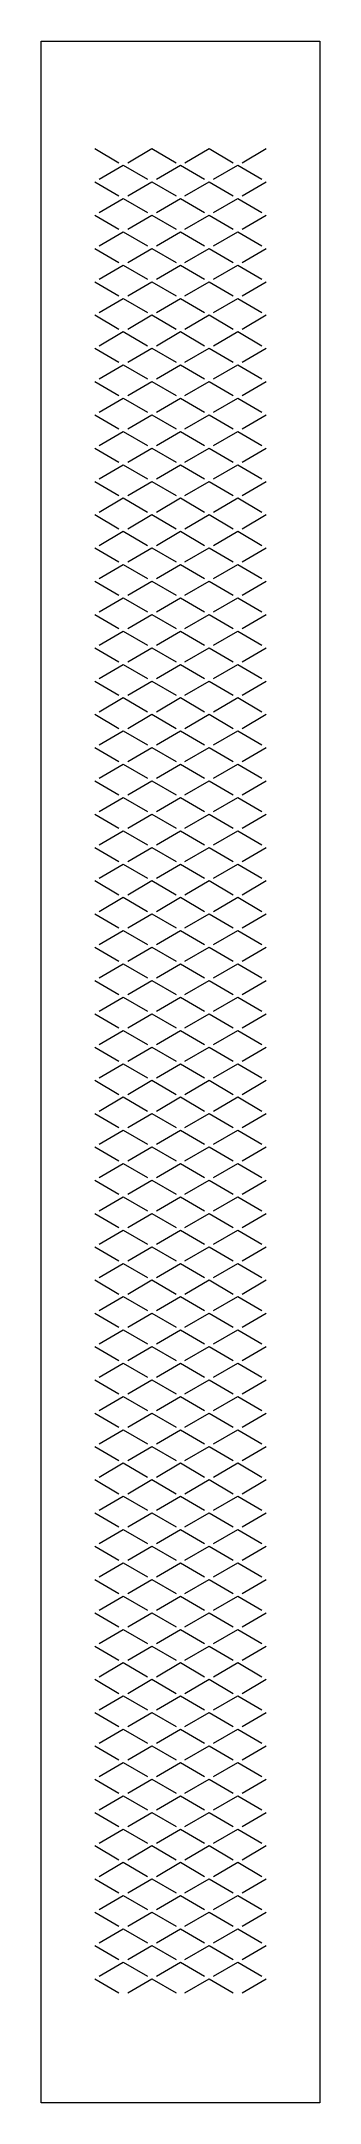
# Model space of a CAD drawing. Header units: metres. Extents: x 0 to 13, y 0 to 96.
import ezdxf

# ---------------------------------------------------------------- set-up
doc = ezdxf.new("R2010")
doc.units = ezdxf.units.M
doc.layers.add('TOP', color=1, linetype='Continuous', lineweight=0)

msp = doc.modelspace()

# ---------------------------------------------------------------- linework, layer by layer
at = {"layer": 'TOP'}
for p, q in [((2.5, 91), (3.625, 90.345)), ((4.041, 90.345), (5.167, 91)), ((5.167, 91), (6.292, 90.345)), ((6.708, 90.345), (7.833, 91)), ((7.833, 91), (8.959, 90.345)), ((9.375, 90.345), (10.5, 91)), ((2.5, 89.45), (3.625, 88.796)), ((2.708, 89.571), (3.833, 90.225)), ((3.833, 90.225), (4.959, 89.571)), ((4.041, 88.796), (5.167, 89.45)), ((5.167, 89.45), (6.292, 88.796)), ((5.375, 89.571), (6.5, 90.225)), ((6.5, 90.225), (7.625, 89.571)), ((6.708, 88.796), (7.833, 89.45)), ((7.833, 89.45), (8.959, 88.796)), ((8.041, 89.571), (9.167, 90.225)), ((9.167, 90.225), (10.292, 89.571)), ((9.375, 88.796), (10.5, 89.45)), ((2.708, 88.021), (3.833, 88.676)), ((3.833, 88.676), (4.959, 88.021)), ((5.375, 88.021), (6.5, 88.676)), ((6.5, 88.676), (7.625, 88.021)), ((8.041, 88.021), (9.167, 88.676)), ((9.167, 88.676), (10.292, 88.021)), ((2.5, 87.901), (3.625, 87.246)), ((4.041, 87.246), (5.167, 87.901)), ((5.167, 87.901), (6.292, 87.246)), ((6.708, 87.246), (7.833, 87.901)), ((7.833, 87.901), (8.959, 87.246)), ((9.375, 87.246), (10.5, 87.901)), ((2.708, 86.471), (3.833, 87.126)), ((3.833, 87.126), (4.959, 86.471)), ((5.375, 86.471), (6.5, 87.126)), ((6.5, 87.126), (7.625, 86.471)), ((8.041, 86.471), (9.167, 87.126)), ((9.167, 87.126), (10.292, 86.471)), ((2.5, 86.351), (3.625, 85.697)), ((2.708, 84.922), (3.833, 85.577)), ((3.833, 85.577), (4.959, 84.922)), ((4.041, 85.697), (5.167, 86.351)), ((5.167, 86.351), (6.292, 85.697)), ((5.375, 84.922), (6.5, 85.577)), ((6.5, 85.577), (7.625, 84.922)), ((6.708, 85.697), (7.833, 86.351)), ((7.833, 86.351), (8.959, 85.697)), ((8.041, 84.922), (9.167, 85.577)), ((9.167, 85.577), (10.292, 84.922)), ((9.375, 85.697), (10.5, 86.351)), ((2.5, 84.802), (3.625, 84.147)), ((4.041, 84.147), (5.167, 84.802)), ((5.167, 84.802), (6.292, 84.147)), ((6.708, 84.147), (7.833, 84.802)), ((7.833, 84.802), (8.959, 84.147)), ((9.375, 84.147), (10.5, 84.802)), ((2.708, 83.372), (3.833, 84.027)), ((3.833, 84.027), (4.959, 83.372)), ((5.375, 83.372), (6.5, 84.027)), ((6.5, 84.027), (7.625, 83.372)), ((8.041, 83.372), (9.167, 84.027)), ((9.167, 84.027), (10.292, 83.372)), ((2.5, 83.252), (3.625, 82.598)), ((4.041, 82.598), (5.167, 83.252)), ((5.167, 83.252), (6.292, 82.598)), ((6.708, 82.598), (7.833, 83.252)), ((7.833, 83.252), (8.959, 82.598)), ((9.375, 82.598), (10.5, 83.252)), ((2.5, 81.703), (3.625, 81.048)), ((2.708, 81.823), (3.833, 82.477)), ((3.833, 82.477), (4.959, 81.823)), ((4.041, 81.048), (5.167, 81.703)), ((5.167, 81.703), (6.292, 81.048)), ((5.375, 81.823), (6.5, 82.477)), ((6.5, 82.477), (7.625, 81.823)), ((6.708, 81.048), (7.833, 81.703)), ((7.833, 81.703), (8.959, 81.048)), ((8.041, 81.823), (9.167, 82.477)), ((9.167, 82.477), (10.292, 81.823)), ((9.375, 81.048), (10.5, 81.703)), ((2.708, 80.273), (3.833, 80.928)), ((3.833, 80.928), (4.959, 80.273)), ((5.375, 80.273), (6.5, 80.928)), ((6.5, 80.928), (7.625, 80.273)), ((8.041, 80.273), (9.167, 80.928)), ((9.167, 80.928), (10.292, 80.273)), ((2.5, 80.153), (3.625, 79.498)), ((4.041, 79.498), (5.167, 80.153)), ((5.167, 80.153), (6.292, 79.498)), ((6.708, 79.498), (7.833, 80.153)), ((7.833, 80.153), (8.959, 79.498)), ((9.375, 79.498), (10.5, 80.153)), ((2.708, 78.724), (3.833, 79.378)), ((3.833, 79.378), (4.959, 78.724)), ((5.375, 78.724), (6.5, 79.378)), ((6.5, 79.378), (7.625, 78.724)), ((8.041, 78.724), (9.167, 79.378)), ((9.167, 79.378), (10.292, 78.724)), ((2.5, 78.604), (3.625, 77.949)), ((2.708, 77.174), (3.833, 77.829)), ((3.833, 77.829), (4.959, 77.174)), ((4.041, 77.949), (5.167, 78.604)), ((5.167, 78.604), (6.292, 77.949)), ((5.375, 77.174), (6.5, 77.829)), ((6.5, 77.829), (7.625, 77.174)), ((6.708, 77.949), (7.833, 78.604)), ((7.833, 78.604), (8.959, 77.949)), ((8.041, 77.174), (9.167, 77.829)), ((9.167, 77.829), (10.292, 77.174)), ((9.375, 77.949), (10.5, 78.604)), ((2.5, 77.054), (3.625, 76.399)), ((4.041, 76.399), (5.167, 77.054)), ((5.167, 77.054), (6.292, 76.399)), ((6.708, 76.399), (7.833, 77.054)), ((7.833, 77.054), (8.959, 76.399)), ((9.375, 76.399), (10.5, 77.054)), ((2.708, 75.625), (3.833, 76.279)), ((3.833, 76.279), (4.959, 75.625)), ((5.375, 75.625), (6.5, 76.279)), ((6.5, 76.279), (7.625, 75.625)), ((8.041, 75.625), (9.167, 76.279)), ((9.167, 76.279), (10.292, 75.625)), ((2.5, 75.505), (3.625, 74.85)), ((4.041, 74.85), (5.167, 75.505)), ((5.167, 75.505), (6.292, 74.85)), ((6.708, 74.85), (7.833, 75.505)), ((7.833, 75.505), (8.959, 74.85)), ((9.375, 74.85), (10.5, 75.505)), ((2.5, 73.955), (3.625, 73.3)), ((2.708, 74.075), (3.833, 74.73)), ((3.833, 74.73), (4.959, 74.075)), ((4.041, 73.3), (5.167, 73.955)), ((5.167, 73.955), (6.292, 73.3)), ((5.375, 74.075), (6.5, 74.73)), ((6.5, 74.73), (7.625, 74.075)), ((6.708, 73.3), (7.833, 73.955)), ((7.833, 73.955), (8.959, 73.3)), ((8.041, 74.075), (9.167, 74.73)), ((9.167, 74.73), (10.292, 74.075)), ((9.375, 73.3), (10.5, 73.955)), ((2.708, 72.525), (3.833, 73.18)), ((3.833, 73.18), (4.959, 72.525)), ((5.375, 72.525), (6.5, 73.18)), ((6.5, 73.18), (7.625, 72.525)), ((8.041, 72.525), (9.167, 73.18)), ((9.167, 73.18), (10.292, 72.525)), ((2.5, 72.405), (3.625, 71.751)), ((4.041, 71.751), (5.167, 72.405)), ((5.167, 72.405), (6.292, 71.751)), ((6.708, 71.751), (7.833, 72.405)), ((7.833, 72.405), (8.959, 71.751)), ((9.375, 71.751), (10.5, 72.405)), ((2.708, 70.976), (3.833, 71.631)), ((3.833, 71.631), (4.959, 70.976)), ((5.375, 70.976), (6.5, 71.631)), ((6.5, 71.631), (7.625, 70.976)), ((8.041, 70.976), (9.167, 71.631)), ((9.167, 71.631), (10.292, 70.976)), ((2.5, 70.856), (3.625, 70.201)), ((2.708, 69.426), (3.833, 70.081)), ((3.833, 70.081), (4.959, 69.426)), ((4.041, 70.201), (5.167, 70.856)), ((5.167, 70.856), (6.292, 70.201)), ((5.375, 69.426), (6.5, 70.081)), ((6.5, 70.081), (7.625, 69.426)), ((6.708, 70.201), (7.833, 70.856)), ((7.833, 70.856), (8.959, 70.201)), ((8.041, 69.426), (9.167, 70.081)), ((9.167, 70.081), (10.292, 69.426)), ((9.375, 70.201), (10.5, 70.856)), ((2.5, 69.306), (3.625, 68.652)), ((4.041, 68.652), (5.167, 69.306)), ((5.167, 69.306), (6.292, 68.652)), ((6.708, 68.652), (7.833, 69.306)), ((7.833, 69.306), (8.959, 68.652)), ((9.375, 68.652), (10.5, 69.306)), ((2.708, 67.877), (3.833, 68.532)), ((3.833, 68.532), (4.959, 67.877)), ((5.375, 67.877), (6.5, 68.532)), ((6.5, 68.532), (7.625, 67.877)), ((8.041, 67.877), (9.167, 68.532)), ((9.167, 68.532), (10.292, 67.877)), ((2.5, 67.757), (3.625, 67.102)), ((4.041, 67.102), (5.167, 67.757)), ((5.167, 67.757), (6.292, 67.102)), ((6.708, 67.102), (7.833, 67.757)), ((7.833, 67.757), (8.959, 67.102)), ((9.375, 67.102), (10.5, 67.757)), ((2.708, 66.327), (3.833, 66.982)), ((3.833, 66.982), (4.959, 66.327)), ((5.375, 66.327), (6.5, 66.982)), ((6.5, 66.982), (7.625, 66.327)), ((8.041, 66.327), (9.167, 66.982)), ((9.167, 66.982), (10.292, 66.327)), ((2.5, 66.207), (3.625, 65.553)), ((2.708, 64.778), (3.833, 65.432)), ((3.833, 65.432), (4.959, 64.778)), ((4.041, 65.553), (5.167, 66.207)), ((5.167, 66.207), (6.292, 65.553)), ((5.375, 64.778), (6.5, 65.432)), ((6.5, 65.432), (7.625, 64.778)), ((6.708, 65.553), (7.833, 66.207)), ((7.833, 66.207), (8.959, 65.553)), ((8.041, 64.778), (9.167, 65.432)), ((9.167, 65.432), (10.292, 64.778)), ((9.375, 65.553), (10.5, 66.207)), ((2.5, 64.658), (3.625, 64.003)), ((4.041, 64.003), (5.167, 64.658)), ((5.167, 64.658), (6.292, 64.003)), ((6.708, 64.003), (7.833, 64.658)), ((7.833, 64.658), (8.959, 64.003)), ((9.375, 64.003), (10.5, 64.658)), ((2.708, 63.228), (3.833, 63.883)), ((3.833, 63.883), (4.959, 63.228)), ((5.375, 63.228), (6.5, 63.883)), ((6.5, 63.883), (7.625, 63.228)), ((8.041, 63.228), (9.167, 63.883)), ((9.167, 63.883), (10.292, 63.228)), ((2.5, 63.108), (3.625, 62.453)), ((4.041, 62.453), (5.167, 63.108)), ((5.167, 63.108), (6.292, 62.453)), ((6.708, 62.453), (7.833, 63.108)), ((7.833, 63.108), (8.959, 62.453)), ((9.375, 62.453), (10.5, 63.108)), ((2.5, 61.559), (3.625, 60.904)), ((2.708, 61.679), (3.833, 62.333)), ((3.833, 62.333), (4.959, 61.679)), ((4.041, 60.904), (5.167, 61.559)), ((5.167, 61.559), (6.292, 60.904)), ((5.375, 61.679), (6.5, 62.333)), ((6.5, 62.333), (7.625, 61.679)), ((6.708, 60.904), (7.833, 61.559)), ((7.833, 61.559), (8.959, 60.904)), ((8.041, 61.679), (9.167, 62.333)), ((9.167, 62.333), (10.292, 61.679)), ((9.375, 60.904), (10.5, 61.559)), ((2.708, 60.129), (3.833, 60.784)), ((3.833, 60.784), (4.959, 60.129)), ((5.375, 60.129), (6.5, 60.784)), ((6.5, 60.784), (7.625, 60.129)), ((8.041, 60.129), (9.167, 60.784)), ((9.167, 60.784), (10.292, 60.129)), ((2.5, 60.009), (3.625, 59.354)), ((4.041, 59.354), (5.167, 60.009)), ((5.167, 60.009), (6.292, 59.354)), ((6.708, 59.354), (7.833, 60.009)), ((7.833, 60.009), (8.959, 59.354)), ((9.375, 59.354), (10.5, 60.009)), ((2.708, 58.58), (3.833, 59.234)), ((3.833, 59.234), (4.959, 58.58)), ((5.375, 58.58), (6.5, 59.234)), ((6.5, 59.234), (7.625, 58.58)), ((8.041, 58.58), (9.167, 59.234)), ((9.167, 59.234), (10.292, 58.58)), ((2.5, 58.459), (3.625, 57.805)), ((2.708, 57.03), (3.833, 57.685)), ((3.833, 57.685), (4.959, 57.03)), ((4.041, 57.805), (5.167, 58.459)), ((5.167, 58.459), (6.292, 57.805)), ((5.375, 57.03), (6.5, 57.685)), ((6.5, 57.685), (7.625, 57.03)), ((6.708, 57.805), (7.833, 58.459)), ((7.833, 58.459), (8.959, 57.805)), ((8.041, 57.03), (9.167, 57.685)), ((9.167, 57.685), (10.292, 57.03)), ((9.375, 57.805), (10.5, 58.459)), ((2.5, 56.91), (3.625, 56.255)), ((4.041, 56.255), (5.167, 56.91)), ((5.167, 56.91), (6.292, 56.255)), ((6.708, 56.255), (7.833, 56.91)), ((7.833, 56.91), (8.959, 56.255)), ((9.375, 56.255), (10.5, 56.91)), ((2.708, 55.48), (3.833, 56.135)), ((3.833, 56.135), (4.959, 55.48)), ((5.375, 55.48), (6.5, 56.135)), ((6.5, 56.135), (7.625, 55.48)), ((8.041, 55.48), (9.167, 56.135)), ((9.167, 56.135), (10.292, 55.48)), ((2.5, 55.36), (3.625, 54.706)), ((4.041, 54.706), (5.167, 55.36)), ((5.167, 55.36), (6.292, 54.706)), ((6.708, 54.706), (7.833, 55.36)), ((7.833, 55.36), (8.959, 54.706)), ((9.375, 54.706), (10.5, 55.36)), ((2.5, 53.811), (3.625, 53.156)), ((2.708, 53.931), (3.833, 54.586)), ((3.833, 54.586), (4.959, 53.931)), ((4.041, 53.156), (5.167, 53.811)), ((5.167, 53.811), (6.292, 53.156)), ((5.375, 53.931), (6.5, 54.586)), ((6.5, 54.586), (7.625, 53.931)), ((6.708, 53.156), (7.833, 53.811)), ((7.833, 53.811), (8.959, 53.156)), ((8.041, 53.931), (9.167, 54.586)), ((9.167, 54.586), (10.292, 53.931)), ((9.375, 53.156), (10.5, 53.811)), ((2.708, 52.381), (3.833, 53.036)), ((3.833, 53.036), (4.959, 52.381)), ((5.375, 52.381), (6.5, 53.036)), ((6.5, 53.036), (7.625, 52.381)), ((8.041, 52.381), (9.167, 53.036)), ((9.167, 53.036), (10.292, 52.381)), ((2.5, 52.261), (3.625, 51.607)), ((4.041, 51.607), (5.167, 52.261)), ((5.167, 52.261), (6.292, 51.607)), ((6.708, 51.607), (7.833, 52.261)), ((7.833, 52.261), (8.959, 51.607)), ((9.375, 51.607), (10.5, 52.261)), ((2.708, 50.832), (3.833, 51.486)), ((3.833, 51.486), (4.959, 50.832)), ((5.375, 50.832), (6.5, 51.486)), ((6.5, 51.486), (7.625, 50.832)), ((8.041, 50.832), (9.167, 51.486)), ((9.167, 51.486), (10.292, 50.832)), ((2.5, 50.712), (3.625, 50.057)), ((2.708, 49.282), (3.833, 49.937)), ((3.833, 49.937), (4.959, 49.282)), ((4.041, 50.057), (5.167, 50.712)), ((5.167, 50.712), (6.292, 50.057)), ((5.375, 49.282), (6.5, 49.937)), ((6.5, 49.937), (7.625, 49.282)), ((6.708, 50.057), (7.833, 50.712)), ((7.833, 50.712), (8.959, 50.057)), ((8.041, 49.282), (9.167, 49.937)), ((9.167, 49.937), (10.292, 49.282)), ((9.375, 50.057), (10.5, 50.712)), ((2.5, 49.162), (3.625, 48.507)), ((4.041, 48.507), (5.167, 49.162)), ((5.167, 49.162), (6.292, 48.507)), ((6.708, 48.507), (7.833, 49.162)), ((7.833, 49.162), (8.959, 48.507)), ((9.375, 48.507), (10.5, 49.162)), ((2.708, 47.733), (3.833, 48.387)), ((3.833, 48.387), (4.959, 47.733)), ((5.375, 47.733), (6.5, 48.387)), ((6.5, 48.387), (7.625, 47.733)), ((8.041, 47.733), (9.167, 48.387)), ((9.167, 48.387), (10.292, 47.733)), ((2.5, 47.613), (3.625, 46.958)), ((4.041, 46.958), (5.167, 47.613)), ((5.167, 47.613), (6.292, 46.958)), ((6.708, 46.958), (7.833, 47.613)), ((7.833, 47.613), (8.959, 46.958)), ((9.375, 46.958), (10.5, 47.613)), ((2.708, 46.183), (3.833, 46.838)), ((3.833, 46.838), (4.959, 46.183)), ((5.375, 46.183), (6.5, 46.838)), ((6.5, 46.838), (7.625, 46.183)), ((8.041, 46.183), (9.167, 46.838)), ((9.167, 46.838), (10.292, 46.183)), ((2.5, 46.063), (3.625, 45.408)), ((2.708, 44.634), (3.833, 45.288)), ((3.833, 45.288), (4.959, 44.634)), ((4.041, 45.408), (5.167, 46.063)), ((5.167, 46.063), (6.292, 45.408)), ((5.375, 44.634), (6.5, 45.288)), ((6.5, 45.288), (7.625, 44.634)), ((6.708, 45.408), (7.833, 46.063)), ((7.833, 46.063), (8.959, 45.408)), ((8.041, 44.634), (9.167, 45.288)), ((9.167, 45.288), (10.292, 44.634)), ((9.375, 45.408), (10.5, 46.063)), ((2.5, 44.514), (3.625, 43.859)), ((4.041, 43.859), (5.167, 44.514)), ((5.167, 44.514), (6.292, 43.859)), ((6.708, 43.859), (7.833, 44.514)), ((7.833, 44.514), (8.959, 43.859)), ((9.375, 43.859), (10.5, 44.514)), ((2.708, 43.084), (3.833, 43.739)), ((3.833, 43.739), (4.959, 43.084)), ((5.375, 43.084), (6.5, 43.739)), ((6.5, 43.739), (7.625, 43.084)), ((8.041, 43.084), (9.167, 43.739)), ((9.167, 43.739), (10.292, 43.084)), ((2.5, 42.964), (3.625, 42.309)), ((4.041, 42.309), (5.167, 42.964)), ((5.167, 42.964), (6.292, 42.309)), ((6.708, 42.309), (7.833, 42.964)), ((7.833, 42.964), (8.959, 42.309)), ((9.375, 42.309), (10.5, 42.964)), ((2.5, 41.414), (3.625, 40.76)), ((2.708, 41.535), (3.833, 42.189)), ((3.833, 42.189), (4.959, 41.535)), ((4.041, 40.76), (5.167, 41.414)), ((5.167, 41.414), (6.292, 40.76)), ((5.375, 41.535), (6.5, 42.189)), ((6.5, 42.189), (7.625, 41.535)), ((6.708, 40.76), (7.833, 41.414)), ((7.833, 41.414), (8.959, 40.76)), ((8.041, 41.535), (9.167, 42.189)), ((9.167, 42.189), (10.292, 41.535)), ((9.375, 40.76), (10.5, 41.414)), ((2.708, 39.985), (3.833, 40.64)), ((3.833, 40.64), (4.959, 39.985)), ((5.375, 39.985), (6.5, 40.64)), ((6.5, 40.64), (7.625, 39.985)), ((8.041, 39.985), (9.167, 40.64)), ((9.167, 40.64), (10.292, 39.985)), ((2.5, 39.865), (3.625, 39.21)), ((4.041, 39.21), (5.167, 39.865)), ((5.167, 39.865), (6.292, 39.21)), ((6.708, 39.21), (7.833, 39.865)), ((7.833, 39.865), (8.959, 39.21)), ((9.375, 39.21), (10.5, 39.865)), ((2.708, 38.435), (3.833, 39.09)), ((3.833, 39.09), (4.959, 38.435)), ((5.375, 38.435), (6.5, 39.09)), ((6.5, 39.09), (7.625, 38.435)), ((8.041, 38.435), (9.167, 39.09)), ((9.167, 39.09), (10.292, 38.435)), ((2.5, 38.315), (3.625, 37.661)), ((2.708, 36.886), (3.833, 37.541)), ((3.833, 37.541), (4.959, 36.886)), ((4.041, 37.661), (5.167, 38.315)), ((5.167, 38.315), (6.292, 37.661)), ((5.375, 36.886), (6.5, 37.541)), ((6.5, 37.541), (7.625, 36.886)), ((6.708, 37.661), (7.833, 38.315)), ((7.833, 38.315), (8.959, 37.661)), ((8.041, 36.886), (9.167, 37.541)), ((9.167, 37.541), (10.292, 36.886)), ((9.375, 37.661), (10.5, 38.315)), ((2.5, 36.766), (3.625, 36.111)), ((4.041, 36.111), (5.167, 36.766)), ((5.167, 36.766), (6.292, 36.111)), ((6.708, 36.111), (7.833, 36.766)), ((7.833, 36.766), (8.959, 36.111)), ((9.375, 36.111), (10.5, 36.766)), ((2.708, 35.336), (3.833, 35.991)), ((3.833, 35.991), (4.959, 35.336)), ((5.375, 35.336), (6.5, 35.991)), ((6.5, 35.991), (7.625, 35.336)), ((8.041, 35.336), (9.167, 35.991)), ((9.167, 35.991), (10.292, 35.336)), ((2.5, 35.216), (3.625, 34.562)), ((4.041, 34.562), (5.167, 35.216)), ((5.167, 35.216), (6.292, 34.562)), ((6.708, 34.562), (7.833, 35.216)), ((7.833, 35.216), (8.959, 34.562)), ((9.375, 34.562), (10.5, 35.216)), ((2.5, 33.667), (3.625, 33.012)), ((2.708, 33.787), (3.833, 34.441)), ((3.833, 34.441), (4.959, 33.787)), ((4.041, 33.012), (5.167, 33.667)), ((5.167, 33.667), (6.292, 33.012)), ((5.375, 33.787), (6.5, 34.441)), ((6.5, 34.441), (7.625, 33.787)), ((6.708, 33.012), (7.833, 33.667)), ((7.833, 33.667), (8.959, 33.012)), ((8.041, 33.787), (9.167, 34.441)), ((9.167, 34.441), (10.292, 33.787)), ((9.375, 33.012), (10.5, 33.667)), ((2.708, 32.237), (3.833, 32.892)), ((3.833, 32.892), (4.959, 32.237)), ((5.375, 32.237), (6.5, 32.892)), ((6.5, 32.892), (7.625, 32.237)), ((8.041, 32.237), (9.167, 32.892)), ((9.167, 32.892), (10.292, 32.237)), ((2.5, 32.117), (3.625, 31.462)), ((4.041, 31.462), (5.167, 32.117)), ((5.167, 32.117), (6.292, 31.462)), ((6.708, 31.462), (7.833, 32.117)), ((7.833, 32.117), (8.959, 31.462)), ((9.375, 31.462), (10.5, 32.117)), ((2.708, 30.688), (3.833, 31.342)), ((3.833, 31.342), (4.959, 30.688)), ((5.375, 30.688), (6.5, 31.342)), ((6.5, 31.342), (7.625, 30.688)), ((8.041, 30.688), (9.167, 31.342)), ((9.167, 31.342), (10.292, 30.688)), ((2.5, 30.568), (3.625, 29.913)), ((2.708, 29.138), (3.833, 29.793)), ((3.833, 29.793), (4.959, 29.138)), ((4.041, 29.913), (5.167, 30.568)), ((5.167, 30.568), (6.292, 29.913)), ((5.375, 29.138), (6.5, 29.793)), ((6.5, 29.793), (7.625, 29.138)), ((6.708, 29.913), (7.833, 30.568)), ((7.833, 30.568), (8.959, 29.913)), ((8.041, 29.138), (9.167, 29.793)), ((9.167, 29.793), (10.292, 29.138)), ((9.375, 29.913), (10.5, 30.568)), ((2.5, 29.018), (3.625, 28.363)), ((4.041, 28.363), (5.167, 29.018)), ((5.167, 29.018), (6.292, 28.363)), ((6.708, 28.363), (7.833, 29.018)), ((7.833, 29.018), (8.959, 28.363)), ((9.375, 28.363), (10.5, 29.018)), ((2.708, 27.589), (3.833, 28.243)), ((3.833, 28.243), (4.959, 27.589)), ((5.375, 27.589), (6.5, 28.243)), ((6.5, 28.243), (7.625, 27.589)), ((8.041, 27.589), (9.167, 28.243)), ((9.167, 28.243), (10.292, 27.589)), ((2.5, 27.468), (3.625, 26.814)), ((4.041, 26.814), (5.167, 27.468)), ((5.167, 27.468), (6.292, 26.814)), ((6.708, 26.814), (7.833, 27.468)), ((7.833, 27.468), (8.959, 26.814)), ((9.375, 26.814), (10.5, 27.468)), ((2.708, 26.039), (3.833, 26.694)), ((3.833, 26.694), (4.959, 26.039)), ((5.375, 26.039), (6.5, 26.694)), ((6.5, 26.694), (7.625, 26.039)), ((8.041, 26.039), (9.167, 26.694)), ((9.167, 26.694), (10.292, 26.039)), ((2.5, 25.919), (3.625, 25.264)), ((2.708, 24.489), (3.833, 25.144)), ((3.833, 25.144), (4.959, 24.489)), ((4.041, 25.264), (5.167, 25.919)), ((5.167, 25.919), (6.292, 25.264)), ((5.375, 24.489), (6.5, 25.144)), ((6.5, 25.144), (7.625, 24.489)), ((6.708, 25.264), (7.833, 25.919)), ((7.833, 25.919), (8.959, 25.264)), ((8.041, 24.489), (9.167, 25.144)), ((9.167, 25.144), (10.292, 24.489)), ((9.375, 25.264), (10.5, 25.919)), ((2.5, 24.369), (3.625, 23.715)), ((4.041, 23.715), (5.167, 24.369)), ((5.167, 24.369), (6.292, 23.715)), ((6.708, 23.715), (7.833, 24.369)), ((7.833, 24.369), (8.959, 23.715)), ((9.375, 23.715), (10.5, 24.369)), ((2.708, 22.94), (3.833, 23.595)), ((3.833, 23.595), (4.959, 22.94)), ((5.375, 22.94), (6.5, 23.595)), ((6.5, 23.595), (7.625, 22.94)), ((8.041, 22.94), (9.167, 23.595)), ((9.167, 23.595), (10.292, 22.94)), ((2.5, 22.82), (3.625, 22.165)), ((4.041, 22.165), (5.167, 22.82)), ((5.167, 22.82), (6.292, 22.165)), ((6.708, 22.165), (7.833, 22.82)), ((7.833, 22.82), (8.959, 22.165)), ((9.375, 22.165), (10.5, 22.82)), ((2.5, 21.27), (3.625, 20.616)), ((2.708, 21.39), (3.833, 22.045)), ((3.833, 22.045), (4.959, 21.39)), ((4.041, 20.616), (5.167, 21.27)), ((5.167, 21.27), (6.292, 20.616)), ((5.375, 21.39), (6.5, 22.045)), ((6.5, 22.045), (7.625, 21.39)), ((6.708, 20.616), (7.833, 21.27)), ((7.833, 21.27), (8.959, 20.616)), ((8.041, 21.39), (9.167, 22.045)), ((9.167, 22.045), (10.292, 21.39)), ((9.375, 20.616), (10.5, 21.27)), ((2.708, 19.841), (3.833, 20.495)), ((3.833, 20.495), (4.959, 19.841)), ((5.375, 19.841), (6.5, 20.495)), ((6.5, 20.495), (7.625, 19.841)), ((8.041, 19.841), (9.167, 20.495)), ((9.167, 20.495), (10.292, 19.841)), ((2.5, 19.721), (3.625, 19.066)), ((4.041, 19.066), (5.167, 19.721)), ((5.167, 19.721), (6.292, 19.066)), ((6.708, 19.066), (7.833, 19.721)), ((7.833, 19.721), (8.959, 19.066)), ((9.375, 19.066), (10.5, 19.721)), ((2.708, 18.291), (3.833, 18.946)), ((3.833, 18.946), (4.959, 18.291)), ((5.375, 18.291), (6.5, 18.946)), ((6.5, 18.946), (7.625, 18.291)), ((8.041, 18.291), (9.167, 18.946)), ((9.167, 18.946), (10.292, 18.291)), ((2.5, 18.171), (3.625, 17.516)), ((2.708, 16.742), (3.833, 17.396)), ((3.833, 17.396), (4.959, 16.742)), ((4.041, 17.516), (5.167, 18.171)), ((5.167, 18.171), (6.292, 17.516)), ((5.375, 16.742), (6.5, 17.396)), ((6.5, 17.396), (7.625, 16.742)), ((6.708, 17.516), (7.833, 18.171)), ((7.833, 18.171), (8.959, 17.516)), ((8.041, 16.742), (9.167, 17.396)), ((9.167, 17.396), (10.292, 16.742)), ((9.375, 17.516), (10.5, 18.171)), ((2.5, 16.622), (3.625, 15.967)), ((4.041, 15.967), (5.167, 16.622)), ((5.167, 16.622), (6.292, 15.967)), ((6.708, 15.967), (7.833, 16.622)), ((7.833, 16.622), (8.959, 15.967)), ((9.375, 15.967), (10.5, 16.622)), ((2.708, 15.192), (3.833, 15.847)), ((3.833, 15.847), (4.959, 15.192)), ((5.375, 15.192), (6.5, 15.847)), ((6.5, 15.847), (7.625, 15.192)), ((8.041, 15.192), (9.167, 15.847)), ((9.167, 15.847), (10.292, 15.192)), ((2.5, 15.072), (3.625, 14.417)), ((4.041, 14.417), (5.167, 15.072)), ((5.167, 15.072), (6.292, 14.417)), ((6.708, 14.417), (7.833, 15.072)), ((7.833, 15.072), (8.959, 14.417)), ((9.375, 14.417), (10.5, 15.072)), ((2.5, 13.523), (3.625, 12.868)), ((2.708, 13.643), (3.833, 14.297)), ((3.833, 14.297), (4.959, 13.643)), ((4.041, 12.868), (5.167, 13.523)), ((5.167, 13.523), (6.292, 12.868)), ((5.375, 13.643), (6.5, 14.297)), ((6.5, 14.297), (7.625, 13.643)), ((6.708, 12.868), (7.833, 13.523)), ((7.833, 13.523), (8.959, 12.868)), ((8.041, 13.643), (9.167, 14.297)), ((9.167, 14.297), (10.292, 13.643)), ((9.375, 12.868), (10.5, 13.523)), ((2.708, 12.093), (3.833, 12.748)), ((3.833, 12.748), (4.959, 12.093)), ((5.375, 12.093), (6.5, 12.748)), ((6.5, 12.748), (7.625, 12.093)), ((8.041, 12.093), (9.167, 12.748)), ((9.167, 12.748), (10.292, 12.093)), ((2.5, 11.973), (3.625, 11.318)), ((4.041, 11.318), (5.167, 11.973)), ((5.167, 11.973), (6.292, 11.318)), ((6.708, 11.318), (7.833, 11.973)), ((7.833, 11.973), (8.959, 11.318)), ((9.375, 11.318), (10.5, 11.973)), ((2.708, 10.544), (3.833, 11.198)), ((3.833, 11.198), (4.959, 10.544)), ((5.375, 10.544), (6.5, 11.198)), ((6.5, 11.198), (7.625, 10.544)), ((8.041, 10.544), (9.167, 11.198)), ((9.167, 11.198), (10.292, 10.544)), ((2.5, 10.423), (3.625, 9.769)), ((2.708, 8.994), (3.833, 9.649)), ((3.833, 9.649), (4.959, 8.994)), ((4.041, 9.769), (5.167, 10.423)), ((5.167, 10.423), (6.292, 9.769)), ((5.375, 8.994), (6.5, 9.649)), ((6.5, 9.649), (7.625, 8.994)), ((6.708, 9.769), (7.833, 10.423)), ((7.833, 10.423), (8.959, 9.769)), ((8.041, 8.994), (9.167, 9.649)), ((9.167, 9.649), (10.292, 8.994)), ((9.375, 9.769), (10.5, 10.423)), ((2.5, 8.874), (3.625, 8.219)), ((4.041, 8.219), (5.167, 8.874)), ((5.167, 8.874), (6.292, 8.219)), ((6.708, 8.219), (7.833, 8.874)), ((7.833, 8.874), (8.959, 8.219)), ((9.375, 8.219), (10.5, 8.874)), ((2.708, 7.444), (3.833, 8.099)), ((3.833, 8.099), (4.959, 7.444)), ((5.375, 7.444), (6.5, 8.099)), ((6.5, 8.099), (7.625, 7.444)), ((8.041, 7.444), (9.167, 8.099)), ((9.167, 8.099), (10.292, 7.444)), ((2.5, 7.324), (3.625, 6.67)), ((4.041, 6.67), (5.167, 7.324)), ((5.167, 7.324), (6.292, 6.67)), ((6.708, 6.67), (7.833, 7.324)), ((7.833, 7.324), (8.959, 6.67)), ((9.375, 6.67), (10.5, 7.324)), ((2.5, 5.775), (3.625, 5.12)), ((2.708, 5.895), (3.833, 6.55)), ((3.833, 6.55), (4.959, 5.895)), ((4.041, 5.12), (5.167, 5.775)), ((5.167, 5.775), (6.292, 5.12)), ((5.375, 5.895), (6.5, 6.55)), ((6.5, 6.55), (7.625, 5.895)), ((6.708, 5.12), (7.833, 5.775)), ((7.833, 5.775), (8.959, 5.12)), ((8.041, 5.895), (9.167, 6.55)), ((9.167, 6.55), (10.292, 5.895)), ((9.375, 5.12), (10.5, 5.775))]:
    msp.add_line(p, q, dxfattribs=at)
msp.add_lwpolyline([(0, 0), (0, 96), (13, 96), (13, 0)], close=True, dxfattribs=at)

doc.saveas('drawing.dxf')
